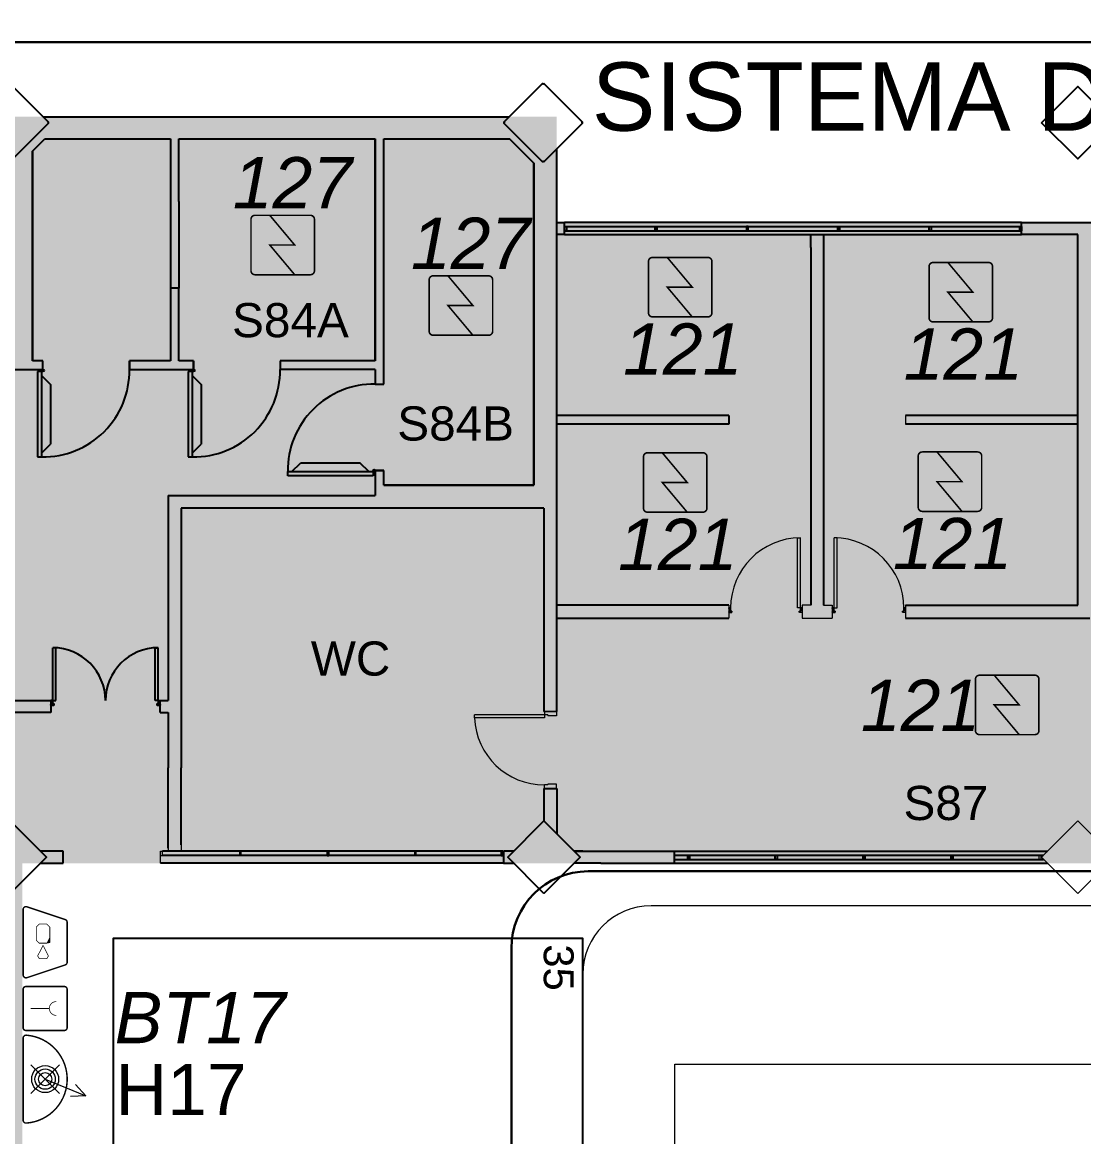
# Model space of a CAD drawing. Header units: metres. Extents: x -331 to 2982, y 362 to 2539.
# Drawn here: x 771.71 to 784.14, y 570.98 to 584.03 of the extents above; entities that cross this region are included whole.
import ezdxf
from ezdxf.enums import TextEntityAlignment as Align

# ---------------------------------------------------------------- set-up
doc = ezdxf.new("R2010")
doc.units = ezdxf.units.M
doc.layers.get('0').update_dxf_attribs({"color": 251})
doc.layers.add('_salas', color=251, linetype='Continuous', plot=False)
for name, color, linetype in [('ALV', 251, 'Continuous'), ('CX', 251, 'Continuous'), ('DET. FUMAÇA', 1, 'Continuous'), ('Detector_antigo', 84, 'Continuous'), ('Div', 251, 'Continuous'), ('Est', 251, 'Continuous'), ('Pis', 251, 'Continuous'), ('SALAS NOVAS', 7, 'Continuous'), ('Texto_Salas', 251, 'Continuous')]:
    doc.layers.add(name, color=color, linetype=linetype)
doc.layers.add('BASE', color=8, linetype='Continuous', lineweight=5)
doc.layers.add('Botoeira_antiga', color=74, linetype='Continuous', lineweight=30)
doc.styles.add('DESTAQUE', font='arial.ttf', dxfattribs={"height": 0.4})
doc.styles.get("Standard").update_dxf_attribs({"font": 'arial.ttf', "height": 0.3})
doc.styles.add('X3G_ENTITY_14228A02', font='arial.ttf', dxfattribs={"height": 0.6})

# ---------------------------------------------------------------- blocks, each defined once
blk = doc.blocks.new('WEW')
at = {"color": 1, "lineweight": 0, "true_color": 0xe60000}
for p, q in [((1781.244058351585, 994.0054447120629), (1781.439250093025, 994.4815067582979)), ((1781.439250093025, 994.4815067582979), (1781.307645081665, 994.3597140754018)), ((1781.439250093025, 994.4815067582979), (1781.447474959226, 994.302381974424)), ((1781.074639723589, 994.1748633400589), (1781.413476979581, 993.8360260840664)), ((1781.413476979581, 994.1748633400584), (1781.074639723589, 993.8360260840664))]:
    blk.add_line(p, q, dxfattribs=at)
at = {"color": 1, "true_color": 0xe60000, "const_width": 0.01719509600299768}
for points in [[(1779.259071833538, 993.7473526965271), (1780.02339894841, 993.7473526965271, 0.5119182938526288), (1780.056024349183, 993.7926180221241), (1779.907000183824, 994.239690518202, 0.3228228060550418), (1779.874374783051, 994.2632055766169), (1779.408095998897, 994.2632055766169, 0.3228228060552482), (1779.375470598124, 994.239690518202), (1779.226446432765, 993.7926180221241, 0.5119182938524135)], [(1780.193442345628, 994.2632055766169), (1780.640514841706, 994.2632055766169, -0.414213562373095), (1780.674905033712, 994.2288153846109), (1780.674905033712, 993.781742888533, -0.414213562373095), (1780.640514841706, 993.7473526965271), (1780.193442345628, 993.7473526965271, -0.414213562373095), (1780.159052153622, 993.781742888533), (1780.159052153622, 994.2288153846109, -0.414213562373095)], [(1780.763825455262, 993.7475182720175), (1781.724291247904, 993.7475182720175, 0.4353107658729382), (1781.758593597641, 993.7843649063095, 0.9309493362536452), (1780.729523105524, 993.78436490631, 0.4353107658789753)]]:
    blk.add_lwpolyline(points, format="xyb", close=True, dxfattribs=at)
at = {"color": 1, "true_color": 0xe60000, "const_width": 0.008597548001498838}
for points in [[(1779.462692778066, 994.0599573185639), (1779.617256824809, 994.0599573185641), (1779.651647016815, 994.0255671265581), (1779.651647016814, 993.9361816424857), (1779.617256824808, 993.9017914504798), (1779.462692778067, 993.9017914504798), (1779.428302586061, 993.9361816424857), (1779.42830258606, 994.0255671265579)], [(1779.832264668318, 993.9361816424855), (1779.832264668318, 994.0255671265586), (1779.8016962579, 994.0442011264258), (1779.678836761142, 993.9808743845219), (1779.8016962579, 993.917547642618)]]:
    blk.add_lwpolyline(points, close=True, dxfattribs=at)
for points in [[(1780.336029158255, 994.1350885802071), (1780.338049993509, 994.117166943729), (1780.344365115822, 994.0989928898357), (1780.351185446949, 994.0881389409826), (1780.365331318015, 994.0727414786561), (1780.373162042483, 994.0671882955221), (1780.385539694845, 994.0603730144587), (1780.397159497558, 994.0568391706461), (1780.413073587328, 994.0548198313247), (1780.421409544896, 994.0548198313247), (1780.431261128904, 994.0560819184007), (1780.449861303415, 994.0615455393163), (1780.464482803699, 994.0698767141055), (1780.477493721696, 994.0816463422157), (1780.487704267944, 994.0962795844166), (1780.493996586282, 994.1102881051825), (1780.496860415737, 994.1223690846443), (1780.497607045538, 994.1296433123828), (1780.497793702989, 994.135674088325)], [(1780.416978593668, 993.8365099637556), (1780.416978593668, 994.0545811760148)]]:
    blk.add_lwpolyline(points, dxfattribs=at)
at = {"color": 1, "lineweight": 0, "true_color": 0xe60000}
for radius in [0.15786673427384, 0.1190594061215832, 0.0773527752583614]:
    blk.add_circle((1781.244058351585, 994.0054447120626), radius, dxfattribs=at)
blk = doc.blocks.new('XR_BL2_AND_MON-REV15$0$P_M')
at = {"layer": 'Est'}
blk.add_lwpolyline([(0.459619407770866, -0.4313351365234155), (0.4525483399589962, -0.4242640687115564), (0.459619407770866, -0.4171930008996867), (0.007071067811864395, 0.03535533905932198), (-1.77635683940025e-15, 0.02828427124745581), (-0.007071067811864395, 0.03535533905932198), (-0.4596194077713349, -0.4171930009001699), (-0.4525483399594705, -0.4242640687120343), (-0.4596194077713349, -0.4313351365238987), (-0.007071067812340459, -0.8838834764828789), (-4.760636080423436e-13, -0.8768124086710074), (0.007071067811388332, -0.8838834764828789)], close=True, dxfattribs=at)
blk = doc.blocks.new('Detector de fumaça')
at = {"layer": 'DET. FUMAÇA', "linetype": 'Continuous', "lineweight": 15, "const_width": 0.01870277497772515}
blk.add_lwpolyline([(774.59948291868, 539.8157648447526), (775.2490596285452, 539.8157648447526, -0.414213562373095), (775.2958165659895, 539.7690079073084), (775.2958165659895, 539.1669315525518, -0.414213562373095), (775.2490596285452, 539.1201746151075), (774.59948291868, 539.1201746151075, -0.414213562373095), (774.5527259812357, 539.1669315525518), (774.5527259812357, 539.7690079073084, -0.414213562373095)], format="xyb", close=True, dxfattribs=at)
blk.add_lwpolyline([(774.7729620717275, 539.8157648447526), (775.0644559117889, 539.46796972993), (774.7729620717275, 539.46796972993), (775.0644559117889, 539.1201746151075)], dxfattribs=at)

msp = doc.modelspace()

# ---------------------------------------------------------------- hatches: boundary and pattern name
at = {"layer": '_salas', "transparency": 33554559}
h = msp.add_hatch(color=256, dxfattribs=at)
h.dxf.hatch_style = 1
h.paths.add_polyline_path([(790.3135762308111, 581.6820790701973), (777.9735762718483, 581.6820790701976), (777.9735762718483, 582.9219297966996), (765.5728403757821, 582.9219297966996), (765.4185757198611, 583.0761944526208), (765.4185757198611, 583.2769300467061), (765.1985755776382, 583.2769300299348), (765.1985708575558, 582.3970163564878), (765.2285920915658, 582.3970163564878), (765.2185739716224, 569.9020175254483), (771.7135765350067, 570.3669435004114), (771.7135765350067, 574.1819299700686), (790.3135762565353, 574.1819286548849)])
h.paths.add_polyline_path([(777.8935257933435, 566.5519570307541), (771.7135765350067, 566.5519570307541), (771.7135765350067, 570.3669435004114), (765.2185739716224, 569.9020175254483), (765.2085718861745, 557.4270175567007), (765.2784748821505, 557.427017556702), (765.2784748821541, 557.5375636330656), (765.5734554523588, 557.8325442032708), (777.8935767094517, 557.8325442032708)])

# ---------------------------------------------------------------- linework, layer by layer
at = {"layer": 'ALV', "color": 251}
for p, q in [((771.9606552598507, 582.9219297966996), (775.1683263988452, 582.9219297966996)), ((775.1683263988452, 582.9219297966996), (777.4160454956509, 582.9219297966996)), ((771.8335765350057, 582.5179610028903), (771.9775453288166, 582.6619297966992)), ((771.8335765350057, 582.5179610028903), (771.9775453288166, 582.6619297966992)), ((771.9775453288166, 582.6619297966992), (773.4493271145839, 582.6619297966992)), ((771.9775453288166, 582.6619297966992), (773.4493271145839, 582.6619297966992)), ((773.4493271145839, 582.6619297966992), (773.4493271145839, 581.9286990913878)), ((773.5493271145824, 582.6619297966992), (775.8478271145832, 582.6619297966994)), ((773.5493271145715, 581.9286990913878), (773.5493271145824, 582.6619297966992)), ((773.5493271145824, 582.6619297966992), (775.8478271145832, 582.6619297966994)), ((775.8478271145832, 580.0629683860765), (775.8478271145832, 582.6619297966994)), ((775.8478271145832, 582.6619297966994), (775.8478271145832, 580.0629683860765)), ((775.9478271145854, 582.6619297966996), (777.4196072147861, 582.6619297966996)), ((775.9478271145854, 579.7922183860761), (775.9478271145854, 582.6619297966996)), ((775.9478271145854, 582.6619297966996), (777.4196072147861, 582.6619297966996)), ((777.703576171225, 582.377960840258), (777.4196072147861, 582.6619297966996)), ((777.4196072147861, 582.6619297966996), (777.703576171225, 582.377960840258)), ((771.8335765350057, 582.5179610028903), (771.8335765350057, 580.0629683860765)), ((771.8335765350057, 580.0629683860851), (771.8335765350057, 582.5179610028903)), ((777.9735762718486, 578.6089683860765), (777.9735762718483, 582.5460796217311)), ((777.703576171225, 578.6089683860763), (777.703576171225, 582.377960840258)), ((777.703576171225, 582.377960840258), (777.703576171225, 578.6089683860763)), ((773.4493271145839, 581.9286990913878), (773.4493271145839, 580.916199091388)), ((773.5493271145715, 581.9286990913878), (773.5493271145824, 580.916199091388)), ((773.5493271145824, 580.916199091388), (773.4493271145839, 580.916199091388)), ((773.4493271145839, 580.916199091388), (773.4493271145839, 580.0629683860765)), ((773.5493271145824, 580.0629683860765), (773.5493271145824, 580.916199091388)), ((771.8496080959958, 580.0629683860851), (771.8335765350057, 580.0629683860851)), ((771.9568265350099, 580.0629683860851), (771.8496080959958, 580.0629683860851)), ((771.9568265350099, 579.962968386087), (771.9568265350099, 580.0629683860851)), ((771.9568265350099, 579.9629683860766), (771.9568265350099, 580.0629683860851)), ((772.9693265350106, 579.9629683860975), (772.969326535007, 580.0629683860869)), ((773.4493271145839, 580.0629683860765), (772.969326535007, 580.0629683860869)), ((772.969326535007, 580.0629683860869), (772.969326535007, 579.9629683860763)), ((773.7206756314575, 580.0629683860765), (773.5493271145824, 580.0629683860765)), ((773.7206756314575, 579.9629683860888), (773.7206756314575, 580.0629683860765)), ((773.7206756314575, 580.0629683860765), (773.7206756314575, 579.9629683860763)), ((775.8478271145832, 580.0629683860765), (774.7331756314572, 580.0629683860765)), ((774.7331756314574, 580.0629683860874), (774.7331756314574, 579.9629683860888)), ((774.7331756314574, 580.0629683860765), (774.7331756314574, 579.9629683860888)), ((770.8735771012762, 579.9629683860766), (771.9568265350099, 579.9629683860766)), ((772.9693265350106, 579.9629683857975), (773.7206756314575, 579.9629683857975)), ((775.8478271145832, 579.9629683860763), (774.7331756314574, 579.9629683861381)), ((775.8478271145832, 579.9629683860763), (775.8478271145941, 579.792218386077)), ((775.8478271145941, 579.792218386077), (775.9478271145854, 579.7922183860761)), ((775.8478271145941, 579.792218386077), (775.9478271145854, 579.7922183860761)), ((775.8478271145832, 578.7797183860772), (775.9478271145817, 578.7797183860763)), ((775.9478271145817, 578.7797183860763), (775.8478271145832, 578.7797183860772)), ((775.8478271145832, 578.7797183860772), (775.8478271145832, 578.4889683860763)), ((775.9478271145854, 578.6089683860763), (775.9478271145854, 578.7797183860763)), ((775.9478271145854, 578.6089683860763), (777.703576171225, 578.6089683860763)), ((777.703576171225, 578.6089683860763), (775.9478271145854, 578.6089683860763)), ((773.4243271145824, 578.4889683860762), (775.8478271145832, 578.4889683860763)), ((773.4243271145824, 578.4889683860762), (773.4243271145824, 576.0853058402632)), ((773.5743271145839, 578.3389683860761), (773.5743271145839, 575.2969299701766)), ((765.4185757198543, 576.0853058402632), (772.0483581360095, 576.0853058402632)), ((772.0483581360095, 576.0853058402632), (772.0483581360095, 575.9453058402631)), ((773.3283581360365, 576.0853058402623), (773.4243271145824, 576.0853058402632)), ((773.3283581360365, 575.9453056387523), (773.3283581360365, 576.0853058402623)), ((772.0483581360095, 575.9453058402631), (766.9120771145831, 575.9453058402631)), ((773.3283581360365, 575.9453056387523), (773.4243271145824, 575.9453058402631)), ((773.4243271145824, 575.9453058402631), (773.4243271145824, 575.2969299701766)), ((772.0478409682837, 574.3219299700655), (771.9278407450911, 574.3219299700655)), ((772.193358135999, 574.3219299700653), (771.9278407450911, 574.3219299700655)), ((772.193358135999, 574.1819297947499), (772.193358135999, 574.3219299700653)), ((777.3478409681011, 574.3219299700687), (777.3478409681011, 574.1819299700686)), ((777.4693125291451, 574.3219299700687), (777.3478409681011, 574.3219299700687)), ((778.2790122692604, 574.3219299901174), (778.1778407251368, 574.3219299901178)), ((778.1778408895516, 574.3219299700687), (778.2790122692059, 574.3219299700687)), ((771.9278407450911, 574.1819297947501), (772.193358135999, 574.1819297947499)), ((777.3478409681011, 574.1819299700686), (777.4693124672704, 574.1819299700686))]:
    msp.add_line(p, q, dxfattribs=at)
at = {"layer": 'ALV'}
for p, q in [((777.9735762718514, 581.6818436730294), (778.0657086311179, 581.6818436730313)), ((778.065705824872, 581.541843673035), (778.065707227964, 581.6818436730313)), ((778.0657062744098, 581.5866941969986), (783.4157082622254, 581.5866941969986)), ((778.065706775505, 581.6366941969985), (783.4157082622254, 581.6366941969985)), ((783.4157072279662, 581.681843673046), (778.065707227964, 581.6818436730331)), ((778.065707227964, 581.6366941970003), (778.0857072279645, 581.6366941970003)), ((778.0857072279645, 581.5866941970004), (778.065707227964, 581.5866941970004)), ((778.0857072279645, 581.6366941970003), (778.0857072279645, 581.5866941970004)), ((779.1257061054888, 581.5866941969986), (779.1257061054888, 581.6366941969985)), ((779.1257061054888, 581.6366941969985), (779.1457061054892, 581.6366941969985)), ((779.1457061054892, 581.5866941969986), (779.1257061054888, 581.5866941969986)), ((779.1457061054892, 581.6366941969985), (779.1457061054892, 581.5866941969986)), ((780.1957063861076, 581.6366941969985), (780.1957063861076, 581.5866941969986)), ((780.2157063861081, 581.6366941969985), (780.1957063861076, 581.6366941969985)), ((780.1957063861076, 581.5866941969986), (780.2157063861081, 581.5866941969986)), ((780.2157063861081, 581.5866941969986), (780.2157063861081, 581.6366941969985)), ((781.2657066667265, 581.5866941969986), (781.2657066667265, 581.6366941969985)), ((781.2657066667265, 581.6366941969985), (781.2857066667269, 581.6366941969985)), ((781.2857066667269, 581.5866941969986), (781.2657066667265, 581.5866941969986)), ((781.2857066667269, 581.6366941969985), (781.2857066667269, 581.5866941969986)), ((782.3357069473453, 581.5866941969986), (782.3357069473453, 581.6366941969985)), ((782.3357069473453, 581.6366941969985), (782.3557069473458, 581.6366941969985)), ((782.3557069473458, 581.5866941969986), (782.3357069473453, 581.5866941969986)), ((782.3557069473458, 581.6366941969985), (782.3557069473458, 581.5866941969986)), ((783.3957072279658, 581.5866941969986), (783.3957072279658, 581.6366941969985)), ((783.3957072279658, 581.6366941969985), (783.4157072279662, 581.6366941969985)), ((783.4157072279662, 581.5866941969986), (783.3957072279658, 581.5866941969986)), ((783.4157072279662, 581.681843673046), (784.5181411493608, 581.6818436730349)), ((783.4157072279662, 581.541843673035), (783.4157072279662, 581.681843673046)), ((783.4157072279662, 581.6366941969985), (783.4157072279662, 581.5866941969986)), ((778.065705824872, 581.541843673035), (777.9735762718514, 581.541843673033)), ((778.065705824872, 581.5418436730444), (783.4157072279662, 581.541843673035)), ((784.0735767093496, 581.5420138195449), (783.4157072279662, 581.5420810374463)), ((777.8235762718499, 578.338968386074), (773.5743271146015, 578.338968386074)), ((773.4243271146, 574.3594299700654), (773.4243271146, 575.2969299701725)), ((773.5743271146015, 574.3969299700665), (773.5743271146015, 575.2969299701725)), ((777.8235762719117, 575.058474439886), (777.9735762718514, 575.058474439886)), ((777.3433581360181, 574.3219299700646), (773.3578409680916, 574.3219299700646)), ((777.3433581360181, 574.2719299700665), (773.3578409680916, 574.2719299700665)), ((775.3033581360172, 574.3219299700646), (775.2833581360168, 574.3219299700646)), ((775.2833581360168, 574.3219299700646), (775.2833581360168, 574.2719299700665)), ((775.2833581360168, 574.2719299700665), (775.3033581360172, 574.2719299700665)), ((775.3033581360172, 574.2719299700665), (775.3033581360172, 574.3219299700646)), ((778.2790122692198, 574.3219299700646), (778.4878409514016, 574.3219299602634)), ((779.3528410108878, 574.3219299196707), (783.7193122738203, 574.3219297147444)), ((779.3528410108878, 574.1819299194341), (779.3528410108878, 574.321929919436)), ((779.3528410108878, 574.2769297790541), (783.6743122983165, 574.2769297790541)), ((779.507323783538, 574.2269297790541), (779.507323783538, 574.2769297790522)), ((779.507323783538, 574.2769297790522), (779.5273237835348, 574.2769297790522)), ((779.5273237835348, 574.2769297790522), (779.5273237835348, 574.2269297790541)), ((780.5323237835358, 574.2269297790541), (780.5323237835358, 574.2769297790522)), ((780.5323237835358, 574.2769297790522), (780.5523237835363, 574.2769297790522)), ((780.5523237835363, 574.2769297790522), (780.5523237835363, 574.2269297790541)), ((781.5618066156707, 574.2269297790541), (781.5618066156707, 574.2769297790522)), ((781.5618066156707, 574.2769297790522), (781.5818066156093, 574.2769297790522)), ((781.5818066156093, 574.2769297790522), (781.5818066156093, 574.2269297790541)), ((782.5912894476854, 574.2269297790541), (782.5912894476854, 574.2769297790541)), ((782.5912894476854, 574.2769297790541), (782.6112894477441, 574.2769297790541)), ((782.6112894477441, 574.2769297790541), (782.6112894477441, 574.2269297790541)), ((777.3478409680932, 574.1819299700663), (773.3333581359578, 574.1819299700663)), ((778.4878409514016, 574.1819299700663), (778.1778409514039, 574.1819299700663)), ((779.3528410108878, 574.2269297790541), (783.6743126582691, 574.2269297790541)), ((779.3528410108878, 574.181929919669), (783.7193127225831, 574.1819297147425)), ((779.5273237835348, 574.2269297790541), (779.507323783538, 574.2269297790541)), ((780.5523237835363, 574.2269297790541), (780.5323237835358, 574.2269297790541)), ((781.5818066156093, 574.2269297790541), (781.5618066156707, 574.2269297790541)), ((782.6112894477441, 574.2269297790541), (782.5912894476854, 574.2269297790541))]:
    msp.add_line(p, q, dxfattribs=at)
at = {"layer": 'ALV', "linetype": 'Continuous'}
for p, q in [((777.9735762718514, 575.9584744399921), (777.9735762718514, 581.541843673033)), ((780.9485764906088, 581.391843673039), (780.9485764906088, 581.5418436730389)), ((780.9485764906088, 581.5418436730394), (781.0985764906103, 581.5418436730389)), ((781.0985764906103, 581.391843673039), (781.0985764906103, 581.5418436730389)), ((784.0734036633579, 577.2019683544501), (784.0735767093496, 581.5420138195449)), ((780.9485764906088, 581.391843673039), (780.9485764906088, 577.2019683544501)), ((781.098576490603, 577.2019683544501), (781.0985764906103, 581.391843673039)), ((779.9885764905988, 579.4219683544501), (777.9735762718514, 579.4219683544501)), ((779.9885764905988, 579.4219683544501), (779.9885764905988, 579.3219683544502)), ((784.0735767093496, 579.4219683544501), (782.0585764906021, 579.4219683544501)), ((779.9885764905988, 579.3219683544502), (777.9735762718514, 579.3219683544502)), ((784.0735767093496, 579.3219683544502), (782.0585764906021, 579.3219683544502)), ((777.8235762718499, 578.338968386074), (777.8235762719117, 575.9584744399921)), ((779.9884034446071, 577.2019683544501), (777.9734032258597, 577.2019683544501)), ((782.0584034446068, 577.2019683544501), (784.0734036633579, 577.2019683544501)), ((777.9734032258597, 577.0519683544502), (779.9884034446071, 577.0519683544502)), ((782.0584034446068, 577.0519683544502), (784.213576709349, 577.0519683544502)), ((777.8235762718499, 575.058474439886), (777.8235762718499, 574.676193399643)), ((777.9735762718514, 575.058474439886), (777.9738137968992, 574.5259563172268)), ((778.4878409514016, 574.3219299602634), (779.3528410108878, 574.3219299602634)), ((778.4878409514016, 574.1819299700663), (779.3528410108878, 574.1819299194341))]:
    msp.add_line(p, q, dxfattribs=at)
at = {"layer": 'ALV', "color": 150}
msp.add_line((775.8478271145832, 579.9629683860763), (775.8478271145832, 579.9629683860763), dxfattribs=at)
at = {"layer": 'BASE'}
for p, q in [((777.703576171239, 582.3779608402546), (777.4196072147673, 582.6619297966951)), ((777.4196072147673, 582.6619297966951), (777.703576171239, 582.3779608402546)), ((777.703576171239, 578.608968386074), (777.703576171239, 582.3779608402546)), ((777.703576171239, 582.3779608402546), (777.703576171239, 578.608968386074)), ((775.8478271145426, 578.7797183860722), (775.8478271145426, 578.4889683860721)), ((775.947827114603, 578.608968386074), (775.947827114603, 578.7797183860722)), ((775.947827114603, 578.608968386074), (777.703576171239, 578.608968386074)), ((777.703576171239, 578.608968386074), (775.947827114603, 578.608968386074)), ((773.4243271146, 578.4889683860721), (775.8478271145426, 578.4889683860721)), ((773.4243271146, 578.4889683860721), (773.4243271146, 576.0853058402589)), ((773.5743271146015, 578.338968386074), (773.5743271146015, 575.2969299701725)), ((780.79053398337, 577.1719683543748), (780.79053398337, 577.9919683543748)), ((780.79053398337, 577.9919683543748), (780.8255339833116, 577.9919683543748)), ((780.8255339833116, 577.1719683543748), (780.8255339833116, 577.9919683543748)), ((781.221272905906, 577.1719683543753), (781.221272905906, 577.9919683543754)), ((781.2562729058476, 577.9919683543754), (781.221272905906, 577.9919683543754)), ((781.2562729058476, 577.1719683543753), (781.2562729058476, 577.9919683543754)), ((780.8255339833116, 577.1719683543748), (780.79053398337, 577.1719683543748)), ((781.221272905906, 577.1719683543753), (781.2562729058476, 577.1719683543753)), ((773.3283581360187, 576.0853058402589), (773.4243271146, 576.0853058402589)), ((777.9735762718514, 575.9584744399921), (777.8235762719117, 575.9584744399921)), ((777.8285762618392, 575.9584744398859), (777.8285762618392, 575.9184744398841)), ((777.9685762618386, 575.9584744399921), (777.9685762618386, 575.9084744399939)), ((773.3283581360187, 575.9453056387487), (773.4243271146, 575.9453058402588)), ((777.8285762618392, 575.9184744398841), (777.0093235535818, 575.9184744398841)), ((777.0093235535818, 575.883474439884), (777.0093235535818, 575.9184744398841)), ((777.8285762618392, 575.883474439884), (777.0093235535818, 575.883474439884)), ((777.8285762618392, 575.9184744398841), (777.8285762618392, 575.883474439884)), ((777.8685762618983, 575.9184744398841), (777.8285762618392, 575.9184744398841)), ((777.8685762618983, 575.9184744398841), (777.8685762618983, 575.9084744398841)), ((777.9685762618386, 575.9084744399939), (777.8685762618983, 575.9084744398841)), ((777.8685762618983, 575.0984744398842), (777.8285762618392, 575.0984744398842)), ((777.8285762618392, 575.058474439886), (777.8285762618392, 575.0984744398842)), ((777.9685762818657, 575.108474439886), (777.8685762618983, 575.108474439886)), ((777.8685762618983, 575.0984744398842), (777.8685762618983, 575.108474439886)), ((777.9685762818657, 575.058474439886), (777.9685762818657, 575.108474439886)), ((773.4243271146, 574.3969299700665), (773.4243271146, 574.3219299700646)), ((773.5743271146015, 574.3969299700665), (773.5743271146015, 574.3219299700646)), ((773.3333581359578, 574.3219299700646), (773.3578409680916, 574.3219299700646)), ((773.3333581359578, 574.2719299700665), (773.3333581359578, 574.3219299700646)), ((773.3333581359578, 574.181929779054), (773.3333581359578, 574.2719299700665)), ((773.3333581359578, 574.2719299700665), (773.3578409680916, 574.2719299700665)), ((773.3578409680916, 574.2719299700665), (773.3578409680916, 574.3219299700646)), ((773.4243271146, 574.3219299700646), (773.4243271146, 574.3219299700646)), ((773.4243271146, 574.3219299700646), (773.5743271146015, 574.3219299700646)), ((773.5743271146015, 574.3219299700646), (773.4243271146, 574.3219299700646)), ((773.5743271146015, 574.3219299700646), (773.5743271146015, 574.3219299700646)), ((774.2783581360194, 574.3219299700646), (774.2583581359571, 574.3219299700646)), ((774.2583581359571, 574.3219299700646), (774.2583581359571, 574.2719299700665)), ((774.2583581359571, 574.2719299700665), (774.2783581360194, 574.2719299700665)), ((774.2783581360194, 574.2719299700665), (774.2783581360194, 574.3219299700646)), ((776.3283581359568, 574.3219299700646), (776.3083581360182, 574.3219299700646)), ((776.3083581360182, 574.3219299700646), (776.3083581360182, 574.2719299700665)), ((776.3083581360182, 574.2719299700665), (776.3283581359568, 574.2719299700665)), ((776.3283581359568, 574.2719299700665), (776.3283581359568, 574.3219299700646)), ((777.3433581360181, 574.3219299700646), (777.3233581359594, 574.3219299700646)), ((777.3233581359594, 574.3219299700646), (777.3233581359594, 574.2719299700665)), ((777.3233581359594, 574.2719299700665), (777.3433581360181, 574.2719299700665)), ((777.3433581360181, 574.2719299700665), (777.3433581360181, 574.3219299700646)), ((777.3478409680932, 574.3219299700646), (777.3478409680932, 574.1819299700663)), ((777.4693125291082, 574.3219299700646), (777.3478409680932, 574.3219299700646)), ((778.279012269278, 574.3219299901142), (778.1778407251435, 574.3219299901142)), ((778.1778408895328, 574.3219299700646), (778.2790122692198, 574.3219299700646)), ((783.6207722798202, 574.2269297790541), (783.6207722798202, 574.2769297790541)), ((783.6207722798202, 574.2769297790541), (783.6407722798789, 574.2769297790541)), ((783.6407722798789, 574.2769297790541), (783.6407722798789, 574.2269297790541)), ((777.3478409680932, 574.1819299700663), (777.469312467237, 574.1819299700663)), ((783.6407722798789, 574.2269297790541), (783.6207722798202, 574.2269297790541))]:
    msp.add_line(p, q, dxfattribs=at)
at = {"layer": 'BASE', "linetype": 'Continuous', "lineweight": 15}
for p, q in [((777.9735762718514, 581.6818436730294), (777.9735762718332, 582.5460796217061)), ((777.9735762718514, 579.4219683544501), (777.9735762718514, 579.3219683544502)), ((778.4285129188023, 579.4221483544501), (778.4285129188023, 579.4219683544501)), ((782.0585764906021, 579.4219683544501), (782.0585764906021, 579.3219683544502)), ((784.0735767093496, 579.4219683544501), (784.0735767093496, 579.3219683544502)), ((775.822827114603, 578.338968386074), (775.9728271145426, 578.338968386074)), ((779.9884034446071, 577.2019683544501), (779.9884034446071, 577.0519683544502)), ((780.9484034446099, 577.2019683544501), (780.8484034446077, 577.2019683544501)), ((780.8484034446077, 577.2019683544501), (780.8484034446077, 577.0519683544502)), ((781.0984034446077, 577.2019683544501), (781.1984034446099, 577.2019683544501)), ((781.1984034446099, 577.2019683544498), (781.1984034446099, 577.0519683544497)), ((782.0584034446068, 577.2019683544498), (782.0584034446068, 577.0519683544497)), ((780.8484034446077, 577.0519683544502), (780.9484034446099, 577.0519683544502)), ((780.9484034446099, 577.0519683544502), (780.9484034446099, 577.0519683544502)), ((780.9484034446099, 577.0519683544502), (781.1984034446099, 577.0519683544502)), ((777.8235762718499, 575.9584744399921), (777.9735762718514, 575.9584744399921)), ((777.8235762718499, 575.9584744399921), (777.9735762718514, 575.9584744399921)), ((777.8235762718499, 575.058474439886), (777.9735762718514, 575.058474439886))]:
    msp.add_line(p, q, dxfattribs=at)
at = {"layer": 'BASE', "lineweight": 15}
msp.add_line((773.4243271146, 575.9453058402588), (773.4243271146, 575.2969299701725), dxfattribs=at)
at = {"layer": 'BASE'}
for points in [[(783.649312640627, 582.8519297966951), (784.0735767093496, 583.2761938654068), (784.4978407780721, 582.8519297966951), (784.0735767093496, 582.4276657279837)], [(777.8235767093496, 573.8276657279836), (777.3993124672955, 574.2519299700608), (777.8235762718499, 574.676193399643), (778.2478409514036, 574.2519299700608)], [(783.6493124672955, 574.2519299700608), (784.0735762718499, 574.676193399643), (784.4978408411329, 574.2519300803089), (784.0735767093496, 573.8276657279836)]]:
    msp.add_lwpolyline(points, close=True, dxfattribs=at)
for points in [[(780.0218034446438, 577.1189683540694, 0.4142135623730971), (780.0234034446688, 577.1205683541453), (780.0234034446688, 577.1323683536581, 0.4142135623730943), (780.0218034446438, 577.1339683537341), (780.0092034446201, 577.1339683537341, -0.414213562373095), (780.0084034446694, 577.1347683542377), (780.0084034446694, 577.1703683542988, 0.414213562373095), (780.0068034446443, 577.1719683543748), (779.9900034446322, 577.1719683543748, 0.4142135623730995), (779.9884034446071, 577.1703683542988), (779.9884034446071, 577.1639683539948), (779.9892034446815, 577.1639683539948), (779.9892034446815, 577.1703683542988, -0.4142135623730995), (779.9900034446322, 577.1711683538712), (780.0068034446443, 577.1711683538712, -0.414213562373095), (780.0076034446569, 577.1703683542988), (780.0076034446569, 577.1347683542377, 0.414213562373095), (780.0092034446201, 577.1331683541617), (780.0218034446438, 577.1331683541617, -0.4142135623730943), (780.0226034445981, 577.1323683536581), (780.0226034445981, 577.1205683541453, -0.4142135623730971), (780.0218034446438, 577.1197683536417), (779.9900034446322, 577.1197683536417, -0.4142135623730906), (779.9892034446815, 577.1205683541453), (779.9892034446815, 577.1269683544493), (779.9884034446071, 577.1269683544493), (779.9884034446071, 577.1205683541453, 0.4142135623730906), (779.9900034446322, 577.1189683540694)], [(780.8150034445711, 577.1189683540694, -0.4142135623730971), (780.8134034445496, 577.1205683541453), (780.8134034445496, 577.1323683536581, -0.4142135623730943), (780.8150034445711, 577.1339683537341), (780.8276034445947, 577.1339683537341, 0.414213562373095), (780.8284034446073, 577.1347683542377), (780.8284034446073, 577.1703683542988, -0.414213562373095), (780.8300034446323, 577.1719683543748), (780.8468034445863, 577.1719683543748, -0.4142135623730995), (780.8484034446077, 577.1703683542988), (780.8484034446077, 577.1639683539948), (780.8476034445952, 577.1639683539948), (780.8476034445952, 577.1703683542988, 0.4142135623730995), (780.8468034445863, 577.1711683538712), (780.8300034446323, 577.1711683538712, 0.414213562373095), (780.8292034445616, 577.1703683542988), (780.8292034445616, 577.1347683542377, -0.414213562373095), (780.8276034445947, 577.1331683541617), (780.8150034445711, 577.1331683541617, 0.4142135623730943), (780.8142034446204, 577.1323683536581), (780.8142034446204, 577.1205683541453, 0.4142135623730971), (780.8150034445711, 577.1197683536417), (780.8468034445863, 577.1197683536417, 0.4142135623730906), (780.8476034445952, 577.1205683541453), (780.8476034445952, 577.1269683544493), (780.8484034446077, 577.1269683544493), (780.8484034446077, 577.1205683541453, -0.4142135623730906), (780.8468034445863, 577.1189683540694)], [(781.2318034446429, 577.1189683540698, 0.4142135623730971), (781.2334034446679, 577.1205683541458), (781.2334034446679, 577.1323683536585, 0.4142135623730943), (781.2318034446429, 577.1339683537345), (781.2192034446192, 577.1339683537345, -0.414213562373095), (781.2184034446067, 577.1347683542382), (781.2184034446067, 577.1703683542993, 0.414213562373095), (781.2168034445853, 577.1719683543753), (781.2000034446313, 577.1719683543753, 0.4142135623730995), (781.1984034446099, 577.1703683542993), (781.1984034446099, 577.1639683539953), (781.1992034446188, 577.1639683539953), (781.1992034446188, 577.1703683542993, -0.4142135623730995), (781.2000034446313, 577.1711683538716), (781.2168034445853, 577.1711683538716, -0.414213562373095), (781.217603444656, 577.1703683542993), (781.217603444656, 577.1347683542382, 0.414213562373095), (781.2192034446192, 577.1331683541622), (781.2318034446429, 577.1331683541622, -0.4142135623730943), (781.2326034445972, 577.1323683536585), (781.2326034445972, 577.1205683541458, -0.4142135623730971), (781.2318034446429, 577.1197683536421), (781.2000034446313, 577.1197683536421, -0.4142135623730906), (781.1992034446188, 577.1205683541458), (781.1992034446188, 577.1269683544498), (781.1984034446099, 577.1269683544498), (781.1984034446099, 577.1205683541458, 0.4142135623730906), (781.2000034446313, 577.1189683540698)], [(782.0250034445738, 577.1189683540698, -0.4142135623730971), (782.0234034445488, 577.1205683541458), (782.0234034445488, 577.1323683536585, -0.4142135623730943), (782.0250034445738, 577.1339683537345), (782.0376034445975, 577.1339683537345, 0.414213562373095), (782.0384034445482, 577.1347683542382), (782.0384034445482, 577.1703683542993, -0.414213562373095), (782.0400034445732, 577.1719683543753), (782.0568034445854, 577.1719683543753, -0.4142135623730995), (782.0584034446068, 577.1703683542993), (782.0584034446068, 577.1639683539953), (782.0576034445361, 577.1639683539953), (782.0576034445361, 577.1703683542993, 0.4142135623730995), (782.0568034445854, 577.1711683538716), (782.0400034445732, 577.1711683538716, 0.414213562373095), (782.0392034445607, 577.1703683542993), (782.0392034445607, 577.1347683542382, -0.414213562373095), (782.0376034445975, 577.1331683541622), (782.0250034445738, 577.1331683541622, 0.4142135623730943), (782.0242034446195, 577.1323683536585), (782.0242034446195, 577.1205683541458, 0.4142135623730971), (782.0250034445738, 577.1197683536421), (782.0568034445854, 577.1197683536421, 0.4142135623730906), (782.0576034445361, 577.1205683541458), (782.0576034445361, 577.1269683544498), (782.0584034446068, 577.1269683544498), (782.0584034446068, 577.1205683541458, -0.4142135623730906), (782.0568034445854, 577.1189683540698)]]:
    msp.add_lwpolyline(points, format="xyb", close=True, dxfattribs=at)
for centre, radius, start, end in [((780.8304477570267, 577.1699295596524), 0.8220468406580229, 90.34248679270097, 179.8578980533929), ((781.2163591321909, 577.169929559653), 0.8220468406580229, 0.1421019466070648, 89.65751320729905), ((777.8285762618392, 575.9184744398841), 0.8199999999999914, 182.4462947333174, 270)]:
    msp.add_arc(centre, radius, start, end, dxfattribs=at)
at = {"layer": 'Botoeira_antiga'}
msp.add_lwpolyline([(777.4424499436878, 573.1875638044779, -0.413292816237918), (778.3396251957495, 574.0875648013008), (804.100047727051, 574.087723522392, 0.414213562373095), (805.000047727051, 574.987723522392), (805.000047727051, 582.8965393747895, -0.4142135623730958), (805.9000477270508, 583.7965393747895), (810.3235366518848, 583.7965393747894, 0.414213562373095), (811.2235366518848, 584.6965393747894), (811.2235366518848, 596.3021955849537, 0.414213562373095), (810.323536651885, 597.2021955849536), (796.0336362399538, 597.2021955849536, 0.4142135623730958), (795.1336362399538, 596.3021955849537), (795.1336362399538, 584.6965393747895, -0.414213562373095), (794.2336362399536, 583.7965393747895), (765.2501574305442, 583.7965393747895, 0.4142135623730958), (764.3501574305442, 582.8965393747895), (764.3501574305442, 559.634297173009, 0.4078725780404639), (765.2285757107802, 558.7353553976681), (776.537729004876, 558.7353553268192, 0.4125459652556961), (777.4377273342424, 559.6302410160653), (777.4424499436878, 573.1875638042007)], format="xyb", dxfattribs=at)
at = {"layer": 'CX', "color": 251}
for p, q in [((771.8943265350081, 579.9379683860776), (771.8943265350081, 578.9379683860776)), ((771.9443265350083, 579.9379683860776), (771.8943265350081, 579.9379683860776)), ((771.9443265350083, 578.9379683860776), (771.9443265350083, 579.9379683860776)), ((771.9443265350083, 579.8879683860774), (772.0443265350077, 579.7879683860771)), ((773.6581756314587, 579.9379683860683), (773.6581756314587, 578.9379683860683)), ((773.7081756314589, 579.9379683860683), (773.6581756314587, 579.9379683860683)), ((773.7081756314589, 578.9379683860683), (773.7081756314589, 579.9379683860683)), ((773.7081756314589, 579.8879683860681), (773.8081756314583, 579.7879683860677)), ((772.0443265350077, 579.7879683860771), (772.0443265350077, 579.0879683860782)), ((773.8081756314583, 579.7879683860677), (773.8081756314583, 579.0879683860688)), ((771.9443265350083, 578.9879683860778), (772.0443265350077, 579.0879683860782)), ((773.7081756314589, 578.9879683860685), (773.8081756314583, 579.0879683860688)), ((771.8943265350081, 578.9379683860776), (771.9443265350083, 578.9379683860776)), ((773.6581756314587, 578.9379683860683), (773.7081756314589, 578.9379683860683)), ((774.8728271145737, 578.7672183860778), (774.9728271145741, 578.8672183860773)), ((775.672827114573, 578.8672183860773), (774.9728271145741, 578.8672183860773)), ((775.7728271145734, 578.7672183860778), (775.672827114573, 578.8672183860773)), ((774.8228271145736, 578.7672183860778), (775.8228271145736, 578.7672183860778)), ((774.8228271145736, 578.7172183860777), (774.8228271145736, 578.7672183860778)), ((775.8228271145736, 578.7172183860777), (774.8228271145736, 578.7172183860777)), ((775.8228271145736, 578.7672183860778), (775.8228271145736, 578.7172183860777)), ((772.0712275972655, 576.0853056492482), (772.0712275972655, 576.7053056492481)), ((772.1062275972663, 576.7053056492481), (772.0712275972655, 576.7053056492481)), ((772.1062275972663, 576.0853056492482), (772.1062275972663, 576.7053056492481)), ((773.2704886747797, 576.0853056492482), (773.2704886747797, 576.7053056492481)), ((773.2704886747797, 576.7053056492481), (773.3054886747796, 576.7053056492481)), ((773.3054886747796, 576.0853056492482), (773.3054886747796, 576.7053056492481)), ((772.0712275972655, 576.0853056492482), (772.1062275972663, 576.0853056492482)), ((773.3054886747796, 576.0853056492482), (773.2704886747797, 576.0853056492482)), ((777.3433581360005, 574.3219299700687), (777.323358136, 574.3219299700687)), ((777.323358136, 574.3219299700687), (777.323358136, 574.271929970069)), ((777.323358136, 574.271929970069), (777.3433581360005, 574.271929970069)), ((777.3433581360005, 574.271929970069), (777.3433581360005, 574.3219299700687))]:
    msp.add_line(p, q, dxfattribs=at)
for points in [[(772.0817581360188, 576.0323056489427, 0.4142135623730971), (772.0833581360366, 576.0339056490187), (772.0833581360366, 576.0457056485315, 0.4142135623730943), (772.0817581360188, 576.0473056486074), (772.0691581360024, 576.0473056486074, -0.414213562373095), (772.0683581360227, 576.0481056491111), (772.0683581360227, 576.0837056491722, 0.414213562373095), (772.0667581360049, 576.0853056492482), (772.0499581360264, 576.0853056492482, 0.4142135623730995), (772.0483581360086, 576.0837056491722), (772.0483581360086, 576.0773056488682), (772.0491581360466, 576.0773056488682), (772.0491581360466, 576.0837056491722, -0.4142135623730995), (772.0499581360264, 576.0845056487445), (772.0667581360049, 576.0845056487445, -0.414213562373095), (772.0675581360429, 576.0837056491722), (772.0675581360429, 576.0481056491111, 0.414213562373095), (772.0691581360024, 576.0465056490351), (772.0817581360188, 576.0465056490351, -0.4142135623730943), (772.0825581359986, 576.0457056485315), (772.0825581359986, 576.0339056490187, -0.4142135623730971), (772.0817581360188, 576.0331056485151), (772.0499581360264, 576.0331056485151, -0.4142135623730906), (772.0491581360466, 576.0339056490187), (772.0491581360466, 576.0403056493227), (772.0483581360086, 576.0403056493227), (772.0483581360086, 576.0339056490187, 0.4142135623730906), (772.0499581360264, 576.0323056489427)], [(773.2949581360263, 576.0323056489427, -0.4142135623730971), (773.2933581360085, 576.0339056490187), (773.2933581360085, 576.0457056485315, -0.4142135623730943), (773.2949581360263, 576.0473056486074), (773.3075581360426, 576.0473056486074, 0.414213562373095), (773.3083581360224, 576.0481056491111), (773.3083581360224, 576.0837056491722, -0.414213562373095), (773.3099581360402, 576.0853056492482), (773.3267581360187, 576.0853056492482, -0.4142135623730995), (773.3283581360365, 576.0837056491722), (773.3283581360365, 576.0773056488682), (773.3275581359985, 576.0773056488682), (773.3275581359985, 576.0837056491722, 0.4142135623730995), (773.3267581360187, 576.0845056487445), (773.3099581360402, 576.0845056487445, 0.414213562373095), (773.3091581360022, 576.0837056491722), (773.3091581360022, 576.0481056491111, -0.414213562373095), (773.3075581360426, 576.0465056490351), (773.2949581360263, 576.0465056490351, 0.4142135623730943), (773.2941581360465, 576.0457056485315), (773.2941581360465, 576.0339056490187, 0.4142135623730971), (773.2949581360263, 576.0331056485151), (773.3267581360187, 576.0331056485151, 0.4142135623730906), (773.3275581359985, 576.0339056490187), (773.3275581359985, 576.0403056493227), (773.3283581360365, 576.0403056493227), (773.3283581360365, 576.0339056490187, -0.4142135623730906), (773.3267581360187, 576.0323056489427)]]:
    msp.add_lwpolyline(points, format="xyb", close=True, dxfattribs=at)
for centre in [(771.9568265350072, 579.9504683860774), (773.7206756314582, 579.9504683860681), (775.8353271145734, 578.7797183860772)]:
    msp.add_circle(centre, 0.01250000000000018, dxfattribs=at)
for centre, radius, start, end in [((771.9568265350072, 579.9504683860774), 1.012577157553931, 269.2926806314321, 0.7073193691410661), ((773.7206756314582, 579.9504683860681), 1.012577157553931, 269.2926806314321, 0.7073193691411193), ((775.8353271145734, 578.7797183860772), 1.012577157553931, 89.29268063085887, 180.7073193685679), ((772.0683581360227, 576.0853056492482), 0.6200000000000045, 0, 89.73482482960173), ((773.3083581360224, 576.0853056492482), 0.6200000000000045, 90.26517517039827, 180)]:
    msp.add_arc(centre, radius, start, end, dxfattribs=at)
at = {"layer": 'Div', "color": 230, "linetype": 'Continuous', "lineweight": 0}
for p, q in [((805.8317002870454, 573.6835627068706), (779.0775539832246, 573.6835627068706)), ((778.2775539832246, 572.8835627068706), (778.2775539832246, 554.9528167065074))]:
    msp.add_line(p, q, dxfattribs=at)
at = {"layer": 'Div', "color": 150, "linetype": 'Continuous', "lineweight": 0}
msp.add_lwpolyline([(779.3554734236268, 570.7196050379501), (779.3554734236268, 571.8276670169879), (785.3767961753192, 571.8276670169879)], dxfattribs=at)
at = {"layer": 'Div', "color": 230, "linetype": 'Continuous', "lineweight": 0}
msp.add_arc((779.0775539832246, 572.8835627068706), 0.7999999999999998, 90, 180, dxfattribs=at)
at = {"layer": 'Est', "color": 251}
for points in [[(783.6493126406385, 582.8519297967001), (784.0735767093502, 583.2761938654115), (784.4978407780618, 582.8519297966997), (784.0735767093502, 582.4276657279883)], [(771.5735787475896, 573.8276677663251), (771.1493124671724, 574.2519299700656), (771.5735762717504, 574.6761933996462), (771.9978409513278, 574.2519299700656)], [(777.8235767093483, 573.8276657279879), (777.3993124672706, 574.2519299700656), (777.8235762718487, 574.6761933996462), (778.247840951426, 574.2519299700656)]]:
    msp.add_lwpolyline(points, close=True, dxfattribs=at)
at = {"layer": 'Pis', "color": 251}
msp.add_lwpolyline([(778.2775539832246, 570.3761940426549), (778.2775539832246, 573.3019299739359), (772.7775539832246, 573.3019299739359), (772.7775539832246, 570.3761940426544)], close=True, dxfattribs=at)

# ---------------------------------------------------------------- block references
at = {"lineweight": 0, "rotation": 270}
msp.add_blockref('WEW', (-222.0230422990923, 2352.897612353371), dxfattribs=at)
at = {"layer": 'BASE', "rotation": 90}
msp.add_blockref('XR_BL2_AND_MON-REV15$0$P_M', (777.3890863090959, 582.8525442032623), dxfattribs=at)
at = {"layer": 'DET. FUMAÇA', "linetype": 'Continuous', "lineweight": 0}
for p in [(-0.1601854064817871, 41.9519992518758), (4.494511855581663, 41.45846529190408), (7.779981056163024, 41.3998342741661), (1.926577644514168, 41.24336583253398), (4.43584279424681, 39.17185671720154), (7.65320491196303, 39.18111332032367), (8.32328997359798, 36.56704227397211)]:
    msp.add_blockref('Detector de fumaça', p, dxfattribs=at)
at = {"layer": 'Est', "color": 251, "rotation": 90}
for p in [(771.13908630899, 582.8525442032659), (777.3890863090883, 582.8525442032659)]:
    msp.add_blockref('XR_BL2_AND_MON-REV15$0$P_M', p, dxfattribs=at)

# ---------------------------------------------------------------- texts
at = {"layer": 'BASE', "style": 'DESTAQUE'}
for s, p in [('WC', (775.5589156888958, 576.3783168033034)), ('S87', (782.5303933761564, 574.6869664458849))]:
    msp.add_text(s, height=0.4, dxfattribs=at).set_placement(p, align=Align.CENTER)
at = {"layer": 'Botoeira_antiga', "linetype": 'Continuous', "lineweight": 0, "insert": (778.3828762169774, 583.5580683155265), "char_height": 0.8, "attachment_point": 1}
msp.add_mtext_dynamic_manual_height_columns('SISTEMA DA CENTRAL ACDE 24/64', width=27.20387505224335, gutter_width=2.5, heights=[0], dxfattribs=at)
at = {"layer": 'Botoeira_antiga', "color": 32, "linetype": 'Continuous', "lineweight": 0, "true_color": 0xcd6928, "insert": (772.7962783927537, 572.6738967196947), "char_height": 0.6, "width": 13.3188035564217, "attachment_point": 1}
msp.add_mtext('{\\fArial|b0|i1|c0|p34;BT17}', dxfattribs=at)
at = {"layer": 'Detector_antigo', "linetype": 'Continuous', "lineweight": 0, "char_height": 0.6, "attachment_point": 1}
for s, insert, width in [('{\\fArial|b0|i1|c0|p34;127}', (774.1785243384545, 582.4492743923754), 1.487061387169547), ('{\\fArial|b0|i1|c0|p34;127}', (776.2652873894505, 581.7406409730336), 1.061605037090089), ('{\\fArial|b0|i1|c0|p34;121}', (778.7491805478982, 580.5019685874317), 1.339590579377159), ('{\\fArial|b0|i1|c0|p34;121}', (782.0346497484795, 580.4433375696938), 1.339590579377159), ('{\\fArial|b0|i1|c0|p34;121}', (778.6905114865633, 578.2153600127292), 1.339590579377159), ('{\\fArial|b0|i1|c0|p34;121}', (781.9078736042795, 578.2246166158513), 1.339590579377159), ('{\\fArial|b0|i1|c0|p34;121}', (781.5337195364039, 576.3310993407503), 1.339590579377159)]:
    msp.add_mtext(s, dxfattribs=dict(at, insert=insert, width=width))
at = {"layer": 'Div', "color": 96, "linetype": 'Continuous', "lineweight": 0, "true_color": 0x008000, "insert": (772.8048561716928, 571.8321985303658), "char_height": 0.6, "width": 13.3188035564217, "attachment_point": 1, "style": 'X3G_ENTITY_14228A02'}
msp.add_mtext('H17', dxfattribs=at)
at = {"layer": 'SALAS NOVAS', "color": 251, "style": 'DESTAQUE'}
for s, p in [('S84A', (774.8542680043084, 580.3404470808335)), ('S84B', (776.7891244939046, 579.1305611552586))]:
    msp.add_text(s, height=0.4, dxfattribs=at).set_placement(p, align=Align.CENTER)
at = {"layer": 'Texto_Salas', "color": 251, "insert": (777.993553738117, 572.96045392029), "char_height": 0.35, "attachment_point": 5, "rotation": 270}
msp.add_mtext('35', dxfattribs=at)

doc.saveas('drawing.dxf')
